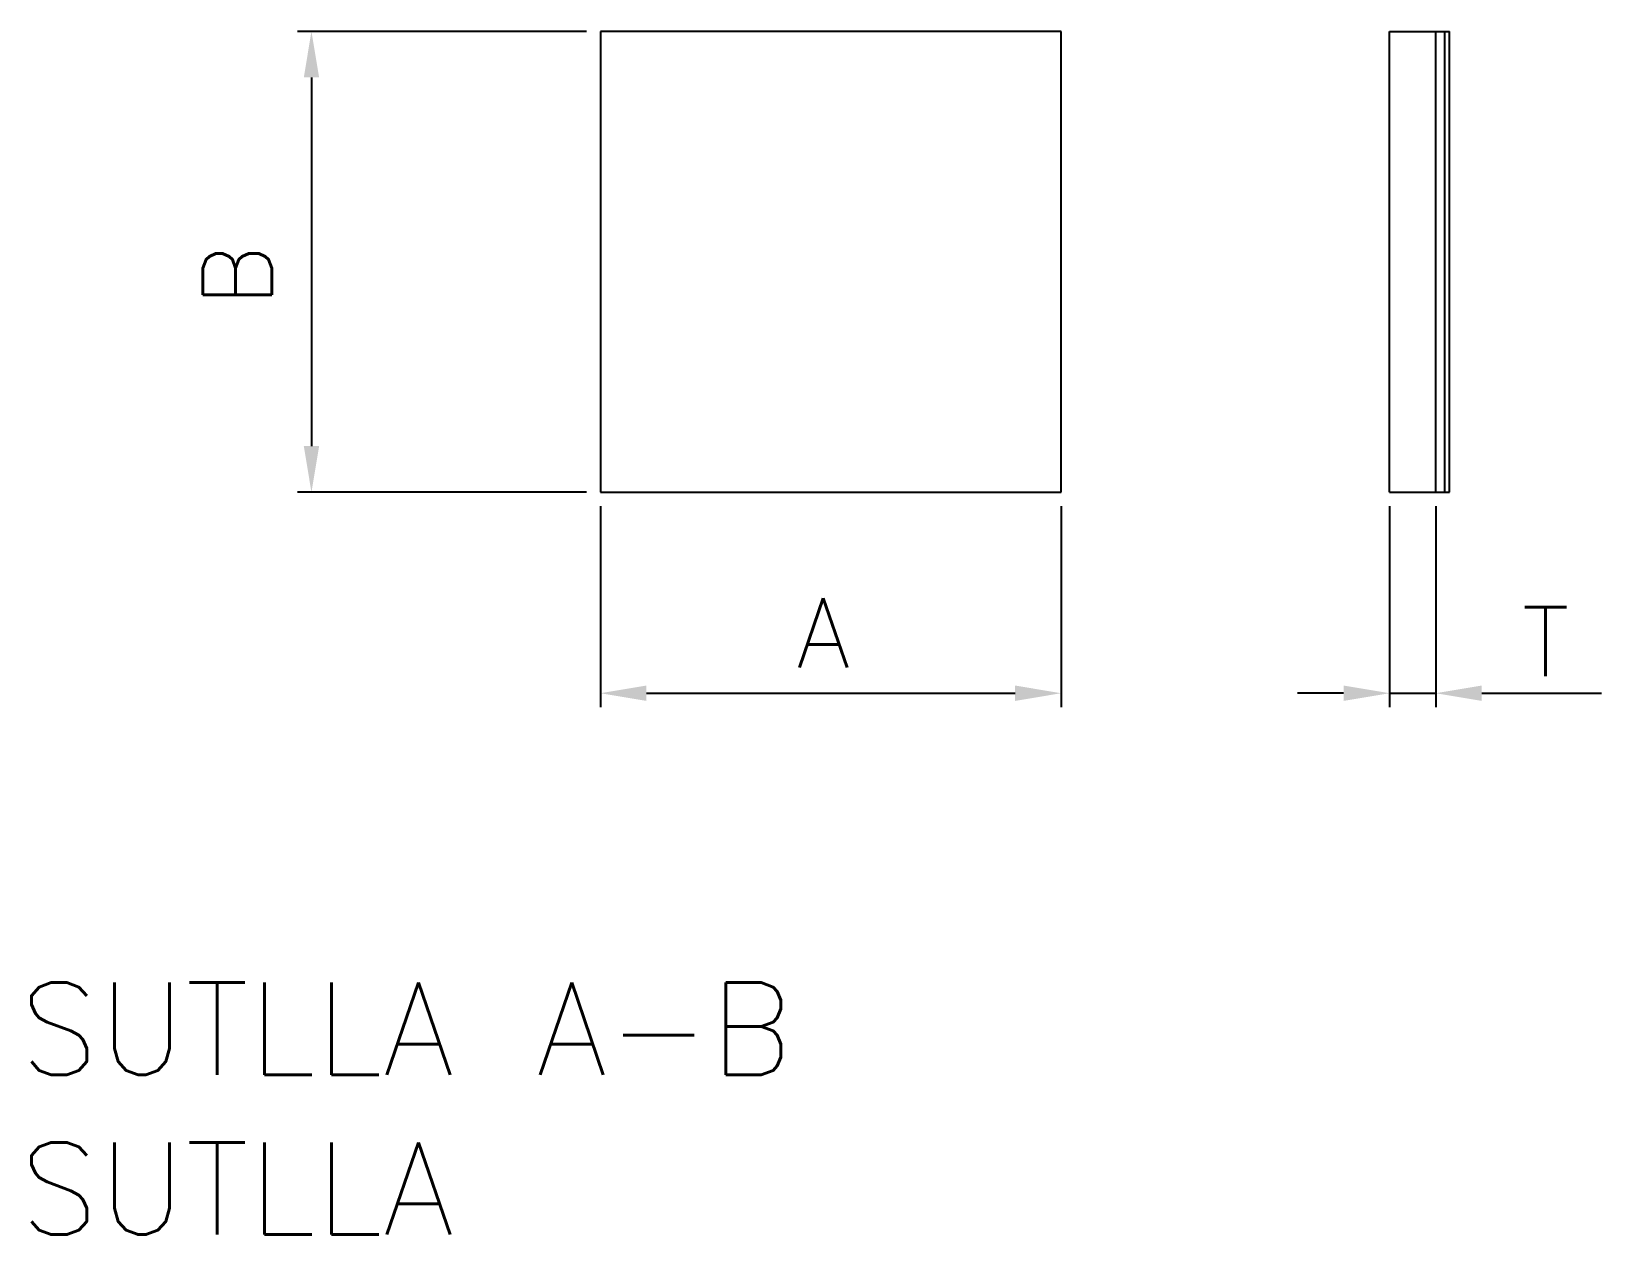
# Model space of a CAD drawing. Extents: x 843 to 1184, y 1425 to 1686.
import ezdxf

# ---------------------------------------------------------------- set-up
doc = ezdxf.new("R2010")
doc.units = 0
doc.layers.get('0').update_dxf_attribs({"linetype": 'CONTINUOUS'})
doc.styles.get("Standard").update_dxf_attribs({"font": 'txt.shx'})

msp = doc.modelspace()

# ---------------------------------------------------------------- linework, layer by layer
at = {"color": 4, "linetype": 'CONTINUOUS'}
for p, q in [((963.92, 1685.64), (901.21, 1685.64)), ((904.21, 1675.64), (904.21, 1595.64)), ((963.92, 1585.64), (901.21, 1585.64)), ((966.92, 1582.64), (966.92, 1539.02)), ((1066.92, 1582.64), (1066.92, 1539.02)), ((1138.22, 1582.64), (1138.22, 1539.02)), ((1148.22, 1582.64), (1148.22, 1539.02)), ((976.92, 1542.02), (1056.92, 1542.02)), ((1128.22, 1542.02), (1118.22, 1542.02)), ((1138.22, 1542.02), (1148.22, 1542.02)), ((1158.22, 1542.02), (1184.22, 1542.02))]:
    msp.add_line(p, q, dxfattribs=at)
at = {"color": 7, "linetype": 'CONTINUOUS'}
for p, q in [((966.92, 1685.64), (966.92, 1585.64)), ((1066.92, 1685.64), (966.92, 1685.64)), ((1066.92, 1585.64), (1066.92, 1685.64)), ((1138.22, 1585.64), (1138.22, 1685.64)), ((1138.22, 1685.64), (1151.22, 1685.64)), ((1148.22, 1585.64), (1148.22, 1685.64)), ((1150.22, 1585.64), (1150.22, 1685.64)), ((1151.22, 1585.64), (1151.22, 1685.64)), ((966.92, 1585.64), (1066.92, 1585.64)), ((1138.22, 1585.64), (1151.22, 1585.64))]:
    msp.add_line(p, q, dxfattribs=at)
at = {"color": 4, "linetype": 'CONTINUOUS'}
for points in [[(902.55, 1675.64), (905.88, 1675.64), (904.21, 1685.64)], [(902.55, 1595.64), (905.88, 1595.64), (904.21, 1585.64)], [(976.92, 1543.69), (976.92, 1540.35), (966.92, 1542.02)], [(1056.92, 1543.69), (1056.92, 1540.35), (1066.92, 1542.02)], [(1128.22, 1543.69), (1128.22, 1540.35), (1138.22, 1542.02)], [(1158.22, 1543.69), (1158.22, 1540.35), (1148.22, 1542.02)]]:
    msp.add_solid(points, dxfattribs=at)

# ---------------------------------------------------------------- texts
msp.add_text('B', height=15, rotation=90, dxfattribs=at).set_placement((895.62, 1625.89))
for s, p in [('A', (1009.52, 1547.62)), ('T', (1166.94, 1545.73))]:
    msp.add_text(s, height=15, dxfattribs=at).set_placement(p)
for s, p in [('SUTLLA A-B', (840.86, 1459.22)), ('SUTLLA', (840.86, 1424.54))]:
    msp.add_text(s, height=20).set_placement(p)

doc.saveas('drawing.dxf')
